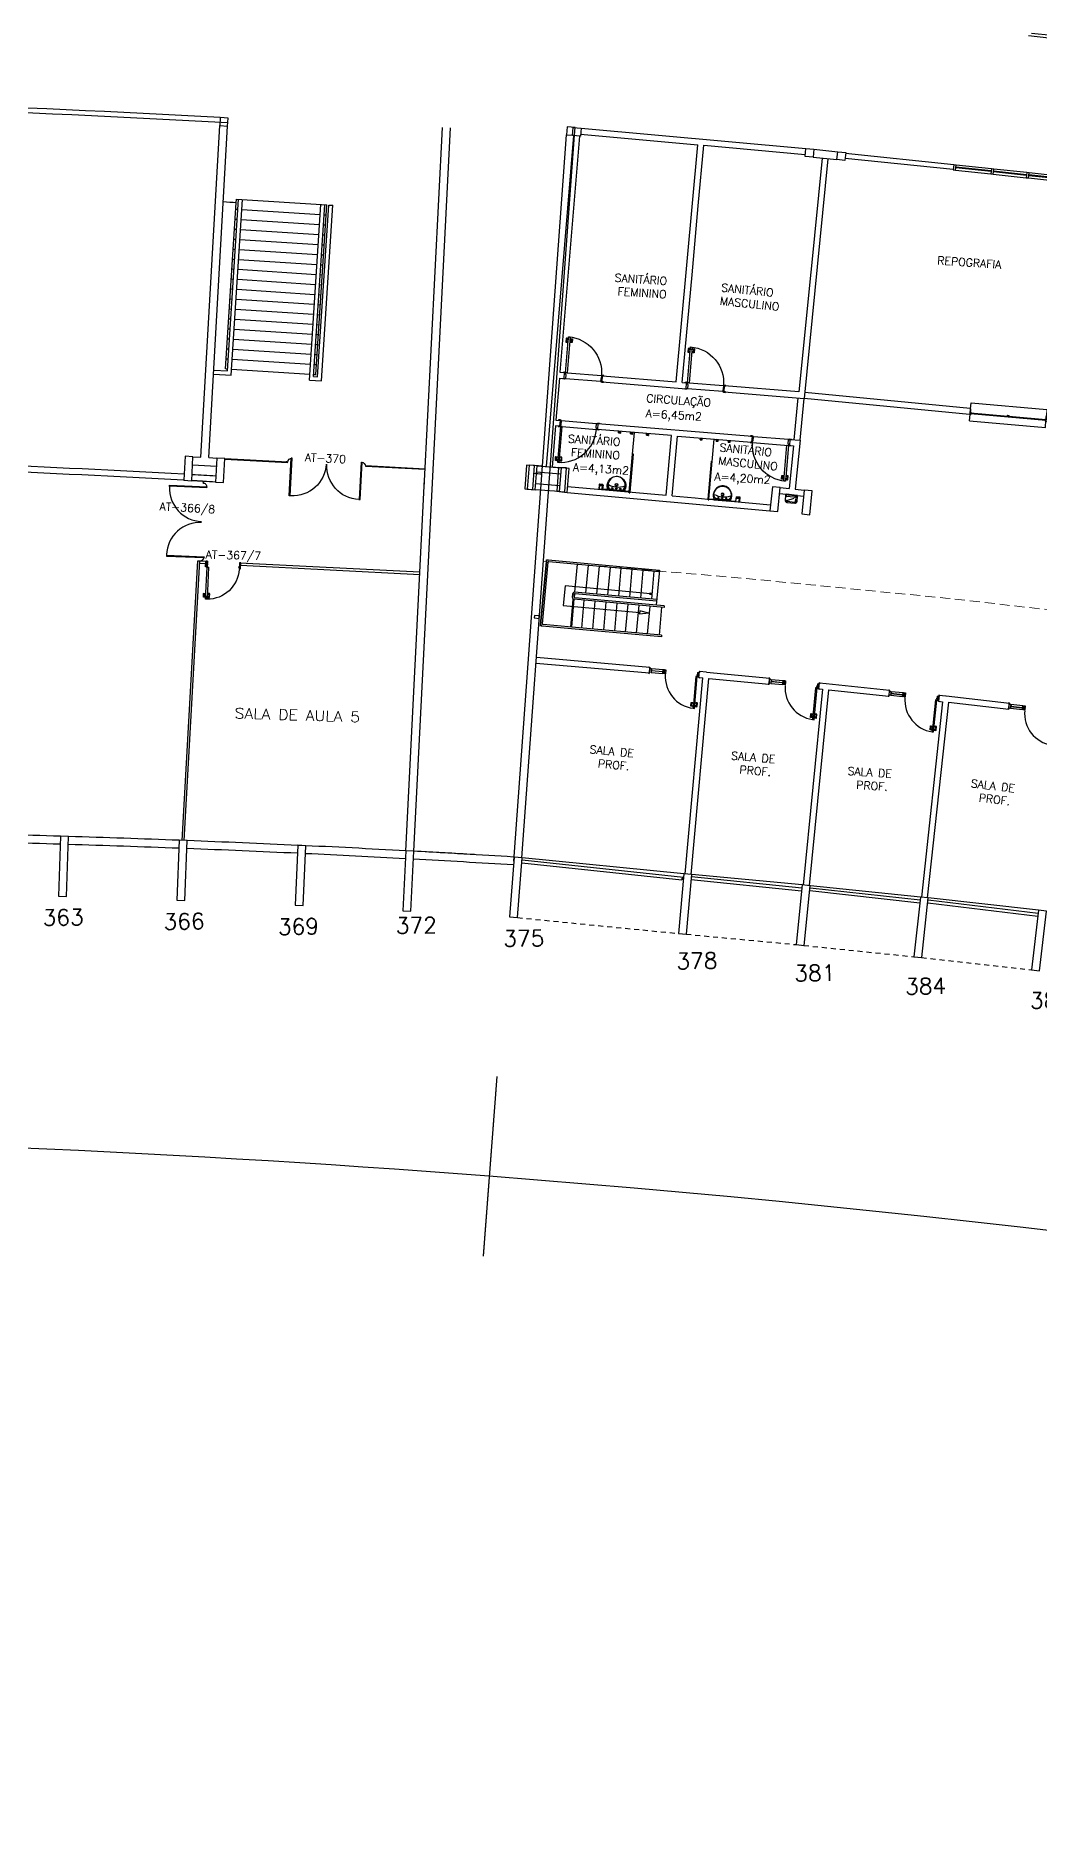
# Model space of a CAD drawing. Header units: millimetres. Extents: x 3089 to 3391, y 1087 to 1201.
# Drawn here: x 3255.89 to 3280.97, y 1094.49 to 1139.35 of the extents above; entities that cross this region are included whole.
import ezdxf

# ---------------------------------------------------------------- set-up
doc = ezdxf.new("R2010")
doc.units = ezdxf.units.MM
doc.linetypes.add('HIDDEN', pattern=[0.375, 0.25, -0.125])
doc.linetypes.add('HIDDEN2', pattern=[0.1875, 0.125, -0.0625])
doc.layers.add('2H', color=1, linetype='HIDDEN', lineweight=15)
for name, color, linetype in [('ALV', 2, 'Continuous'), ('AR-ALV-C', 2, 'Continuous'), ('AR-BNC', 1, 'Continuous'), ('AR-COR-VT2', 162, 'Continuous'), ('AR-DIV-SAN', 122, 'Continuous'), ('AR-ESCADA-V', 1, 'Continuous'), ('AR-ESQ', 1, 'Continuous'), ('AR-EST-CONC-PILAR', 3, 'Continuous'), ('AR-EST-PIL', 114, 'Continuous'), ('AR-PIS', 1, 'Continuous'), ('AR-PIS-DSN', 1, 'Continuous'), ('AR-PISO', 1, 'Continuous'), ('AR-PORTAS', 1, 'Continuous'), ('AR-REV', 2, 'Continuous'), ('AR-SAN', 7, 'Continuous'), ('AR-TXT-CONG', 2, 'Continuous'), ('BL-COZ-02', 1, 'Continuous'), ('BL-DIV-PRJ', 1, 'HIDDEN'), ('BL-DIV-VT2', 2, 'Continuous'), ('BL-ESQ-02', 2, 'Continuous'), ('BL-HTC', 1, 'Continuous'), ('BL-POR-01', 2, 'Continuous'), ('BL-SAN-01', 1, 'Continuous'), ('BL-SAN-02', 1, 'Continuous'), ('DIV', 2, 'Continuous'), ('DT-CXO-CRT', 134, 'Continuous'), ('DT-ESQ-CRT', 43, 'Continuous'), ('DT-ESQ-VT2', 2, 'Continuous'), ('ESC', 1, 'Continuous'), ('ESQ', 1, 'Continuous'), ('ESTR', 3, 'Continuous'), ('PISO', 1, 'Continuous'), ('PORTA', 2, 'Continuous'), ('PROJ', 1, 'HIDDEN2'), ('TEXTO', 2, 'Continuous'), ('TEXTO-ENDEREÇO', 2, 'Continuous'), ('USO1', 2, 'Continuous'), ('ÁREA', 2, 'Continuous')]:
    doc.layers.add(name, color=color, linetype=linetype)
doc.styles.add('1', font='romans.shx', dxfattribs={"height": 1.1})
doc.styles.add('ROMANS', font='romans', dxfattribs={"height": 0.002})
doc.styles.add('S26', font='SIMPLEX.shx', dxfattribs={"width": 1.1, "height": 0.26})
doc.styles.add('UNB-100', font='simplex.shx', dxfattribs={"height": 0.2})
doc.styles.add('UNB-100-1', font='simplex.shx', dxfattribs={"height": 0.2})
doc.dimstyles.new('1-600', dxfattribs={"dimtxt": 1.1, "dimasz": 2.5, "dimexe": 2, "dimexo": 4, "dimgap": 0.2, "dimtad": 1, "dimdec": 0, "dimzin": 4, "dimdsep": 46, "dimlunit": 6, "dimtxsty": '1', "dimblk1": 'NONE', "dimblk2": 'NONE', "dimsah": 1, "dimcen": 0, "dimclrd": 2, "dimclre": 2, "dimclrt": 2, "dimadec": 0, "dimazin": 0, "dimtfac": 1, "dimtdec": 0, "dimtmove": 2, "dimatfit": 3, "dimldrblk": 'NONE', "dimfxl": 1, "dimtolj": 1, "dimtzin": 0, "dimarcsym": 0})

# ---------------------------------------------------------------- blocks, each defined once
blk = doc.blocks.new('*D157')
at = {"layer": 'DEFPOINTS', "color": 0, "transparency": 16777216}
for p in [(3267.834, 1118.817), (3267.719, 1117.322), (3164.94, 1111.794), (3233.519, 1111.805), (3165.256, 1110.327)]:
    blk.add_point(p, dxfattribs=at)
at = {"layer": 'USO1', "color": 2, "lineweight": -2, "transparency": 16777216}
for p, q in [((3267.412, 1113.334), (3267.066, 1108.846)), ((3166.1, 1106.417), (3167.044, 1102.047))]:
    blk.add_line(p, q, dxfattribs=at)
blk.add_arc((3240.378, 762.325), 349.548, 85.59592, 102.18129, dxfattribs=at)
at = {"layer": 'USO1', "color": 2, "transparency": 16777216, "insert": (3216.622, 1111.816), "char_height": 1.1, "attachment_point": 5, "rotation": 3.8886, "style": '1'}
blk.add_mtext('\\A1;Geociências', dxfattribs=at)
blk = doc.blocks.new('_NONE')
at = {"color": 0, "linetype": 'ByBlock'}
blk.add_circle((0, 0), 0.25, dxfattribs=at)
blk = doc.blocks.new('*D159')
at = {"layer": 'DEFPOINTS', "color": 0, "transparency": 16777216}
for p in [(3267.834, 1118.817), (3267.719, 1117.322), (3345.632, 1104.053), (3318.306, 1103.086), (3345.191, 1102.62)]:
    blk.add_point(p, dxfattribs=at)
at = {"layer": 'USO1', "color": 2, "lineweight": -2, "transparency": 16777216}
for p, q in [((3267.412, 1113.334), (3267.066, 1108.847)), ((3344.016, 1098.796), (3342.693, 1094.495))]:
    blk.add_line(p, q, dxfattribs=at)
blk.add_arc((3240.308, 761.418), 350.458, 72.913, 85.59592, dxfattribs=at)
at = {"layer": 'USO1', "color": 2, "transparency": 16777216, "insert": (3305.79, 1106.467), "char_height": 1.1, "attachment_point": 5, "rotation": 349.2545, "style": '1'}
blk.add_mtext('\\A1;Matemática', dxfattribs=at)
blk = doc.blocks.new('ef01-p')
at = {"layer": 'BL-HTC'}
for points in [[(-0.964, -0.039), (-1.9, -0.039), (-1.9, -0.029), (-0.964, -0.029)], [(-0.005, -0.045), (-1.897, -0.044), (-1.897, -0.056), (-0.005, -0.057)], [(-0.933, -0.039), (-0.933, -0.029), (-0.004, -0.029), (-0.004, -0.039)]]:
    blk.add_hatch(color=256, dxfattribs=at).paths.add_polyline_path(points)
at = {"layer": 'AR-BNC'}
for p, q in [((-1.903, 0.221), (-0.002, 0.221)), ((-1.903, 0.073), (-1.903, 0.221)), ((-0.002, 0.221), (-0.002, 0.073)), ((-1.903, -0.042), (-1.903, -0.041)), ((-1.903, -0.229), (-1.903, -0.073)), ((-1.903, -0.229), (-0.002, -0.229)), ((-0.002, -0.042), (-0.002, -0.041)), ((-0.002, -0.229), (-0.002, -0.044))]:
    blk.add_line(p, q, dxfattribs=at)
at = {"layer": 'DT-ESQ-CRT', "ltscale": 0.1}
for p, q in [((-1.903, -0.042), (-1.888, -0.042)), ((-0.975, -0.04), (-0.963, -0.04)), ((-0.975, -0.041), (-0.923, -0.041)), ((-0.975, -0.043), (-0.923, -0.043)), ((-0.961, -0.015), (-0.961, -0.038)), ((-0.96, -0.013), (-0.938, -0.013)), ((-0.96, -0.016), (-0.96, -0.04)), ((-0.958, -0.015), (-0.939, -0.015)), ((-0.938, -0.016), (-0.938, -0.041)), ((-0.936, -0.015), (-0.936, -0.041)), ((-0.935, -0.04), (-0.923, -0.04))]:
    blk.add_line(p, q, dxfattribs=at)
for points in [[(-1.902, -0.043), (-1.89, -0.043, 1), (-1.89, -0.04), (-1.902, -0.04, -0.414214), (-1.903, -0.039), (-1.903, 0.056), (-1.903, 0.056), (-1.903, 0.073, 0.414214), (-1.905, 0.075), (-1.918, 0.075, 1), (-1.918, 0.073), (-1.906, 0.073, -0.414214), (-1.905, 0.072), (-1.905, 0.031), (-1.905, -0.04, 0.414214), (-1.903, -0.042, 0.414214), (-1.905, -0.044), (-1.905, -0.068), (-1.905, -0.073, -0.414214), (-1.906, -0.074), (-1.918, -0.074, 1), (-1.918, -0.075), (-1.905, -0.075, 0.414214), (-1.903, -0.073), (-1.903, -0.068), (-1.903, -0.044)], [(-0.002, 0.057), (-0.002, -0.039, -0.414214), (-0.003, -0.04), (-0.015, -0.04, 1), (-0.015, -0.043), (-0.003, -0.043, -0.414214), (-0.002, -0.044), (-0.002, -0.068)], [(-0.002, -0.042, 0.414214), (0, -0.04), (0, 0.031)], [(0, 0.031), (0, 0.072, -0.414214), (0.001, 0.073), (0.013, 0.073, 1), (0.013, 0.075), (0, 0.075, 0.414214), (-0.002, 0.073), (-0.002, 0.056)], [(0, -0.068), (0, -0.044, 0.414214), (-0.002, -0.042), (-0.015, -0.042)], [(-0.002, -0.068), (-0.002, -0.073, 0.414214), (0, -0.075), (0.013, -0.075, 1), (0.013, -0.074), (0.001, -0.074, -0.414214), (0, -0.073), (0, -0.068)]]:
    blk.add_lwpolyline(points, format="xyb", dxfattribs=at)
for points in [[(-1.893, -0.016), (-1.903, -0.016), (-1.903, -0.015), (-1.893, -0.015, -0.414214), (-1.891, -0.017), (-1.891, -0.025, -0.414214), (-1.893, -0.027), (-1.903, -0.027), (-1.903, -0.026), (-1.893, -0.026, 0.414214), (-1.892, -0.025), (-1.892, -0.017, 0.414214)], [(-1.875, -0.043), (-1.902, -0.043, 0.414214), (-1.903, -0.044), (-1.903, -0.057, 0.414214), (-1.902, -0.058), (-1.875, -0.058, 1), (-1.875, -0.057), (-1.901, -0.057, -0.414214), (-1.902, -0.056), (-1.902, -0.045, -0.414214), (-1.901, -0.044), (-1.875, -0.044, 1)], [(-0.971, -0.016), (-0.961, -0.016), (-0.961, -0.015), (-0.972, -0.015, 0.414214), (-0.974, -0.017), (-0.974, -0.025, 0.414214), (-0.972, -0.027), (-0.961, -0.027), (-0.961, -0.026), (-0.971, -0.026, -0.414214), (-0.972, -0.025), (-0.972, -0.017, -0.414214)], [(-0.926, -0.016), (-0.936, -0.016), (-0.936, -0.015), (-0.926, -0.015, -0.414214), (-0.924, -0.017), (-0.924, -0.025, -0.414214), (-0.926, -0.027), (-0.936, -0.027), (-0.936, -0.026), (-0.926, -0.026, 0.414214), (-0.925, -0.025), (-0.925, -0.017, 0.414214)], [(-0.03, -0.043), (-0.003, -0.043, -0.414214), (-0.002, -0.044), (-0.002, -0.057, -0.414214), (-0.003, -0.058), (-0.03, -0.058, -1), (-0.03, -0.057), (-0.004, -0.057, 0.414214), (-0.003, -0.056), (-0.003, -0.045, 0.414214), (-0.004, -0.044), (-0.03, -0.044, -1)], [(-0.012, -0.016), (-0.002, -0.016), (-0.002, -0.015), (-0.012, -0.015, 0.414214), (-0.014, -0.017), (-0.014, -0.025, 0.414214), (-0.012, -0.027), (-0.002, -0.027), (-0.002, -0.026), (-0.012, -0.026, -0.414214), (-0.013, -0.025), (-0.013, -0.017, -0.414214)]]:
    blk.add_lwpolyline(points, format="xyb", close=True, dxfattribs=at)
for centre, radius, start, end in [((-0.975, -0.041), 0.00152, 90, 270), ((-0.963, -0.038), 0.00152, 270, 360), ((-0.96, -0.015), 0.00152, 90, 180), ((-0.961, -0.04), 0.00152, 270, 0), ((-0.958, -0.016), 0.00152, 90, 180), ((-0.939, -0.016), 0.00152, 0, 90), ((-0.938, -0.015), 0.00152, 0, 90), ((-0.937, -0.041), 0.00076, 180, 0), ((-0.935, -0.041), 0.00076, 90, 270), ((-0.923, -0.041), 0.00152, 270, 90)]:
    blk.add_arc(centre, radius, start, end, dxfattribs=at)
at = {"layer": 'DT-ESQ-VT2'}
for points in [[(-0.964, -0.039), (-1.9, -0.039), (-1.9, -0.029), (-0.964, -0.029), (-0.964, -0.039)], [(-1.897, -0.044), (-0.005, -0.045), (-0.005, -0.057), (-1.897, -0.056)], [(-0.933, -0.039), (-0.933, -0.029), (-0.004, -0.029), (-0.004, -0.039), (-0.933, -0.039)]]:
    blk.add_lwpolyline(points, close=True, dxfattribs=at)
blk = doc.blocks.new('conj pm01-p')
at = {"layer": 'BL-ESQ-02', "color": 1}
for p, q in [((-1.202, 0.05), (-0.902, 0.05)), ((-1.202, 0.003), (-0.902, 0.003)), ((-1.202, -0.003), (-0.902, -0.003)), ((-1.202, -0.05), (-0.902, -0.05))]:
    blk.add_line(p, q, dxfattribs=at)
at = {"layer": 'BL-ESQ-02'}
for p, q in [((-0.04, 0.05), (-0.01, 0.05)), ((-0.04, 0.05), (-0.04, -0.05)), ((-0.01, 0.05), (-0.01, -0.05)), ((-0.04, -0.05), (-0.01, -0.05))]:
    blk.add_line(p, q, dxfattribs=at)
for points in [[(-1.242, 0.053), (-1.242, 0.075), (-1.265, 0.075), (-1.265, 0.076), (-1.242, 0.076), (-1.242, 0.053)], [(-0.872, 0.05), (-0.842, 0.05), (-0.842, -0.05), (-0.872, -0.05)], [(-0.842, 0), (-0.842, -0.015), (-0.832, -0.015), (-0.832, 0)], [(-0.04, 0), (-0.04, -0.015), (-0.05, -0.015), (-0.05, 0)], [(0, 0.053), (0, 0.075), (0.022, 0.075), (0.022, 0.076), (-0.001, 0.076), (-0.001, 0.053)], [(-1.242, -0.053), (-1.242, -0.075), (-1.265, -0.075), (-1.265, -0.076), (-1.242, -0.076), (-1.242, -0.053)], [(-0.041, -0.851), (-0.041, -0.051), (-0.076, -0.051), (-0.076, -0.851)], [(-0.041, -0.051), (-0.066, -0.051), (-0.066, -0.05), (-0.041, -0.05)], [(-0.04, -0.05), (-0.04, -0.025), (-0.041, -0.025), (-0.041, -0.05)], [(0, -0.053), (0, -0.075), (0.022, -0.075), (0.022, -0.076), (-0.001, -0.076), (-0.001, -0.053)]]:
    blk.add_lwpolyline(points, close=True, dxfattribs=at)
at = {"layer": 'BL-ESQ-02', "color": 1}
for points in [[(-1.202, -0.05), (-1.242, -0.05), (-1.242, 0.05), (-1.202, 0.05)], [(-1.202, 0.003), (-1.202, 0.018), (-1.192, 0.018), (-1.192, 0.003)], [(-0.902, 0.003), (-0.902, 0.018), (-0.912, 0.018), (-0.912, 0.003)], [(-0.902, 0.05), (-0.872, 0.05), (-0.872, -0.05), (-0.902, -0.05)], [(-1.202, -0.003), (-1.202, -0.018), (-1.192, -0.018), (-1.192, -0.003)], [(-0.902, -0.003), (-0.902, -0.018), (-0.912, -0.018), (-0.912, -0.003)], [(-0.076, -0.822), (-0.076, -0.77), (-0.083, -0.77), (-0.083, -0.822)], [(-0.041, -0.822), (-0.041, -0.77), (-0.034, -0.77), (-0.034, -0.822)]]:
    blk.add_lwpolyline(points, close=True, dxfattribs=at)
at = {"layer": 'BL-ESQ-02'}
blk.add_lwpolyline([(-0.01, -0.04), (0, -0.04), (0, 0.04), (-0.01, 0.04)], dxfattribs=at)
at = {"layer": 'BL-ESQ-02', "color": 1}
for points in [[(-0.083, -0.805), (-0.127, -0.805, -0.414214), (-0.136, -0.796), (-0.136, -0.716, -0.414214), (-0.127, -0.707), (-0.098, -0.707), (-0.098, -0.725), (-0.118, -0.725), (-0.118, -0.787), (-0.083, -0.787)], [(-0.034, -0.805), (0.01, -0.805, 0.414214), (0.019, -0.796), (0.019, -0.716, 0.414214), (0.01, -0.707), (-0.019, -0.707), (-0.019, -0.725), (0.001, -0.725), (0.001, -0.787), (-0.034, -0.787)]]:
    blk.add_lwpolyline(points, format="xyb", dxfattribs=at)
blk.add_arc((-0.041, -0.051), 0.801, 181.0013, 267.4949, dxfattribs=at)
blk = doc.blocks.new('cabd-01-p')
at = {"layer": 'BL-SAN-01', "linetype": 'Continuous'}
for p, q in [((0.024, 0.022), (-0.024, 0.022)), ((0.022, -0.022), (-0.022, -0.022)), ((-0.011, -0.014), (-0.011, -0.015)), ((0, -0.01), (-0.008, -0.01)), ((0, -0.018), (-0.008, -0.018)), ((0, -0.01), (0.008, -0.01)), ((0, -0.018), (0.008, -0.018)), ((0.011, -0.014), (0.011, -0.015))]:
    blk.add_line(p, q, dxfattribs=at)
for centre, radius, start, end in [((-0.024, 0.019), 0.00273, 90, 189.936), ((-0.199, -0.01), 0.175, 357.0074, 9.4188), ((-0.051, -0.012), 0.0411, 0.4162, 52.9587), ((0.051, -0.012), 0.0411, 127.2842, 179.6069), ((0.024, 0.019), 0.00325, 360, 80.064), ((0.199, -0.01), 0.175, 170.5977, 182.9925), ((-0.022, -0.019), 0.00306, 177.5334, 270), ((-0.037, 0.071), 0.0938, 278.6438, 288.2246), ((-0.008, -0.014), 0.0035, 89.5021, 180.05), ((-0.008, -0.015), 0.00316, 186.405, 273.1317), ((0.008, -0.014), 0.0035, 359.95, 90.4979), ((0.008, -0.015), 0.00316, 266.8683, 353.595), ((0.037, 0.071), 0.0938, 251.7754, 261.3431), ((0.022, -0.019), 0.00328, 273.9857, 359.4889)]:
    blk.add_arc(centre, radius, start, end, dxfattribs=at)
blk = doc.blocks.new('espe 65x80-p')
at = {"layer": 'BL-SAN-02'}
blk.add_lwpolyline([(-0.325, 0), (0.325, 0), (0.325, -0.013), (-0.325, -0.013)], close=True, dxfattribs=at)
blk = doc.blocks.new('lvtr-rv02-p')
at = {"layer": 'BL-SAN-01'}
for points in [[(0, -0.364, -0.144168), (-0.129, -0.324, -0.185604), (-0.226, -0.175, -0.232284), (-0.194, 0), (0, 0), (0.194, 0, -0.232284), (0.226, -0.175, -0.185604), (0.129, -0.324, -0.144168)], [(0, -0.025), (-0.127, -0.025, 0.424817), (-0.205, -0.101), (-0.205, -0.131, -0.098986), (0, -0.088, -0.098986), (0.205, -0.131), (0.205, -0.101, 0.424817), (0.127, -0.025)]]:
    blk.add_lwpolyline(points, format="xyb", close=True, dxfattribs=at)
blk.add_lwpolyline([(0, -0.02), (-0.133, -0.02, 0.414534), (-0.216, -0.114), (-0.216, -0.147, 0.196692), (-0.126, -0.319, 0.143936), (0, -0.357, 0.143936), (0.126, -0.319, 0.196692), (0.216, -0.147), (0.216, -0.114, 0.414534), (0.133, -0.02), (0, -0.02)], format="xyb", dxfattribs=at)
blk.add_circle((0.001, -0.146), 0.0246, dxfattribs=at)
at = {"layer": 'BL-SAN-02'}
for centre, radius in [((-0.1, -0.055), 0.0181), ((0.001, -0.146), 0.0355), ((0, -0.055), 0.0181), ((0.1, -0.055), 0.0181)]:
    blk.add_circle(centre, radius, dxfattribs=at)
blk = doc.blocks.new('sbsp01-p')
at = {"layer": 'BL-SAN-01'}
for p, q in [((-0.044, 0), (0.044, 0)), ((-0.047, -0.122), (-0.047, -0.003)), ((-0.044, -0.124), (0.044, -0.124)), ((-0.038, -0.003), (-0.038, -0.122)), ((-0.038, -0.086), (0.038, -0.086)), ((0.038, -0.003), (0.038, -0.122)), ((0.038, -0.122), (0.038, -0.003)), ((0.047, -0.122), (0.047, -0.003))]:
    blk.add_line(p, q, dxfattribs=at)
for centre, start, end in [((-0.044, -0.003), 90, 180), ((0.044, -0.003), 360, 90), ((-0.044, -0.122), 180, 270), ((-0.035, -0.003), 90, 180), ((-0.035, -0.122), 180, 270), ((0.035, -0.003), 360, 90), ((0.035, -0.122), 270, 360), ((0.044, -0.122), 270, 360)]:
    blk.add_arc(centre, 0.0025, start, end, dxfattribs=at)
at = {"layer": 'BL-SAN-02'}
for p, q in [((-0.025, -0.124), (-0.025, -0.086)), ((-0.01, -0.116), (-0.01, -0.086)), ((-0.01, -0.116), (0.01, -0.116)), ((0.01, -0.116), (0.01, -0.086)), ((0.025, -0.124), (0.025, -0.086))]:
    blk.add_line(p, q, dxfattribs=at)
blk = doc.blocks.new('pm03-p')
at = {"layer": 'PORTA', "color": 1}
for points in [[(-0.074, 1.009), (-0.118, 1.009, 0.414214), (-0.127, 1), (-0.127, 0.92, 0.414214), (-0.118, 0.911), (-0.089, 0.911), (-0.089, 0.929), (-0.109, 0.929), (-0.109, 0.991), (-0.074, 0.991)], [(-0.02, 1.009), (0.024, 1.009, -0.414214), (0.033, 1), (0.033, 0.92, -0.414214), (0.024, 0.911), (-0.005, 0.911), (-0.005, 0.929), (0.015, 0.929), (0.015, 0.991), (-0.02, 0.991)]]:
    blk.add_lwpolyline(points, format="xyb", dxfattribs=at)
for points in [[(-0.067, 1.026), (-0.067, 0.974), (-0.074, 0.974), (-0.074, 1.026)], [(-0.027, 1.026), (-0.027, 0.974), (-0.02, 0.974), (-0.02, 1.026)]]:
    blk.add_lwpolyline(points, close=True, dxfattribs=at)
at = {"layer": 'PORTA'}
for points in [[(-0.067, 1.05), (-0.067, 0.15), (-0.027, 0.15), (-0.027, 1.05)], [(-0.988, 0.161), (-0.938, 0.161), (-0.938, 0.151), (-0.988, 0.151)], [(-0.928, 0.15), (-0.928, 0.109), (-0.918, 0.109), (-0.918, 0), (-0.953, 0), (-0.953, 0.15)], [(-0.026, 0.15), (-0.026, 0.109), (-0.036, 0.109), (-0.036, 0), (-0.001, 0), (-0.001, 0.15)], [(0.034, 0.161), (-0.016, 0.161), (-0.016, 0.151), (0.034, 0.151)], [(-0.988, -0.001), (-0.938, -0.001), (-0.938, -0.011), (-0.988, -0.011)], [(0.034, -0.001), (-0.016, -0.001), (-0.016, -0.011), (0.034, -0.011)]]:
    blk.add_lwpolyline(points, close=True, dxfattribs=at)
at = {"layer": 'PORTA', "color": 1}
blk.add_arc((-0.027, 0.15), 0.9, 90, 180, dxfattribs=at)
blk = doc.blocks.new('dg 10-p')
at = {"layer": 'BL-DIV-PRJ'}
for p, q in [((0, 0.01), (0.02, 0.01)), ((0.02, -0.01), (0.02, 0.01)), ((0.02, -0.01), (0, -0.01))]:
    blk.add_line(p, q, dxfattribs=at)
at = {"layer": 'BL-DIV-VT2'}
for p, q in [((0, 0.01), (-0.95, 0.01)), ((-0.95, 0.01), (-0.95, -0.01)), ((0, -0.01), (0, 0.01)), ((0, -0.01), (-0.95, -0.01))]:
    blk.add_line(p, q, dxfattribs=at)
blk = doc.blocks.new('bl-escada 02-p')
at = {"layer": 'ESC'}
for p, q in [((355.605, 100.576), (355.735, 102.151)), ((355.735, 102.151), (355.605, 100.576)), ((355.773, 102.128), (355.647, 100.593)), ((355.778, 102.187), (358.565, 101.957)), ((355.795, 102.146), (358.562, 101.917)), ((356.208, 101.54), (356.167, 101.052)), ((358.343, 101.363), (356.208, 101.54)), ((358.504, 101.22), (356.445, 101.39)), ((356.167, 101.052), (358.082, 100.893)), ((356.394, 101.254), (356.402, 101.353)), ((356.435, 101.27), (356.44, 101.33)), ((358.501, 101.18), (356.462, 101.348)), ((358.086, 100.937), (358.078, 100.85)), ((358.304, 100.875), (358.086, 100.937)), ((355.606, 100.557), (355.599, 100.557)), ((356.379, 100.472), (355.642, 100.533)), ((356.382, 100.512), (355.665, 100.571)), ((358.304, 100.875), (358.078, 100.85))]:
    blk.add_line(p, q, dxfattribs=at)
at = {"layer": 'ESC', "ltscale": 0.2}
for p, q in [((355.735, 102.151), (355.738, 102.191)), ((355.738, 102.191), (355.778, 102.187)), ((356.455, 101.389), (356.513, 102.087)), ((356.73, 101.366), (356.787, 102.064)), ((357.004, 101.344), (357.062, 102.041)), ((357.279, 101.321), (357.337, 102.018)), ((357.554, 101.298), (357.611, 101.996)), ((357.828, 101.275), (357.886, 101.973)), ((358.103, 101.253), (358.161, 101.95)), ((358.378, 101.23), (358.435, 101.928)), ((358.565, 101.957), (358.492, 101.08)), ((356.358, 100.514), (356.416, 101.212)), ((356.382, 100.512), (356.44, 101.21)), ((358.687, 101.024), (356.43, 101.21)), ((356.444, 101.252), (356.451, 101.346)), ((358.69, 101.064), (356.453, 101.249)), ((356.633, 100.491), (356.69, 101.189)), ((356.694, 101.229), (356.694, 101.229)), ((356.907, 100.469), (356.965, 101.166)), ((356.968, 101.206), (356.968, 101.206)), ((357.182, 100.446), (357.24, 101.143)), ((357.243, 101.183), (357.243, 101.183)), ((357.457, 100.423), (357.514, 101.121)), ((357.518, 101.161), (357.518, 101.161)), ((357.731, 100.4), (357.789, 101.098)), ((357.792, 101.138), (357.792, 101.138)), ((358.006, 100.378), (358.064, 101.075)), ((358.067, 101.115), (358.067, 101.115)), ((358.281, 100.355), (358.338, 101.053)), ((358.342, 101.093), (358.342, 101.093)), ((358.576, 100.331), (358.633, 101.028)), ((358.69, 101.064), (358.687, 101.024)), ((355.602, 100.536), (355.605, 100.576)), ((355.642, 100.533), (355.602, 100.536)), ((358.626, 100.286), (356.379, 100.472)), ((358.63, 100.326), (356.382, 100.512)), ((358.63, 100.326), (358.626, 100.286))]:
    blk.add_line(p, q, dxfattribs=at)
at = {"layer": 'ESC'}
blk.add_circle((358.343, 101.363), 0.0228, dxfattribs=at)
for centre, radius, start, end in [((355.775, 102.148), 0.04, 85.2746, 175.2746), ((355.793, 102.126), 0.02, 85.2746, 175.2746), ((356.442, 101.35), 0.04, 85.2746, 175.2746), ((356.433, 101.25), 0.04, 175.2746, 265.2746), ((356.455, 101.269), 0.02, 175.2746, 265.2746), ((356.46, 101.328), 0.02, 85.2746, 175.2746), ((355.645, 100.573), 0.04, 175.2746, 265.2745), ((355.666, 100.591), 0.02, 175.2746, 265.2745)]:
    blk.add_arc(centre, radius, start, end, dxfattribs=at)
blk = doc.blocks.new('bebedouro-p')
at = {"layer": 'BL-COZ-02'}
for p, q in [((0.13, 0), (-0.13, 0)), ((-0.15, -0.02), (-0.15, -0.15)), ((-0.14, -0.13), (-0.14, -0.06)), ((-0.122, -0.048), (0.062, -0.048)), ((-0.107, -0.154), (0.071, -0.073)), ((-0.1, -0.2), (0.1, -0.2)), ((-0.09, -0.01), (0.09, -0.01)), ((0.09, -0.18), (-0.09, -0.18)), ((0.102, -0.088), (0.102, -0.162)), ((0.103, -0.163), (0.113, -0.153)), ((0.103, -0.164), (0.115, -0.17)), ((0.12, -0.165), (0.114, -0.153)), ((0.14, -0.06), (0.14, -0.13)), ((0.15, -0.15), (0.15, -0.02))]:
    blk.add_line(p, q, dxfattribs=at)
for centre, radius in [((0.102, -0.048), 0.0179), ((0.125, -0.175), 0.0113), ((0.125, -0.175), 0.00477)]:
    blk.add_circle(centre, radius, dxfattribs=at)
for centre, radius, start, end in [((-0.13, -0.02), 0.02, 90, 180), ((0.13, -0.02), 0.02, 0, 90), ((-0.1, -0.15), 0.05, 180, 270), ((-0.09, -0.06), 0.05, 90, 180), ((-0.09, -0.13), 0.05, 180, 270), ((0.09, -0.06), 0.05, 0, 90), ((0.09, -0.13), 0.05, 270, 298.3107), ((0.1, -0.15), 0.05, 270, 0), ((0.104, -0.163), 0.0008, 135, 243.4349), ((0.113, -0.154), 0.0008, 26.5651, 135), ((0.09, -0.13), 0.05, 317.4393, 0)]:
    blk.add_arc(centre, radius, start, end, dxfattribs=at)
blk = doc.blocks.new('coluna')
at = {"layer": 'AR-EST-CONC-PILAR'}
blk.add_lwpolyline([(8.79, 334.183), (8.72, 332.684), (8.92, 332.675), (8.99, 334.173), (8.79, 334.183)], dxfattribs=at)
blk = doc.blocks.new('PDVDP-TTC')
at = {"color": 1}
for p, q in [((0.112, 0.84), (0.112, -0.1)), ((0.147, 0.84), (0.112, 0.84)), ((0.132, 0.84), (0.132, -0.1)), ((1.853, 0.84), (1.888, 0.84)), ((1.868, 0.84), (1.868, -0.1)), ((1.888, 0.84), (1.888, -0.1)), ((0.009, 0), (-0.009, 0)), ((0, -0.012), (0, 0.01)), ((0.132, -0.1), (0.112, -0.1)), ((1.868, -0.1), (1.888, -0.1))]:
    blk.add_line(p, q, dxfattribs=at)
for centre, radius, start, end in [((0.148, -0.002), 0.843, 0, 90), ((1.853, -0.002), 0.843, 90, 180), ((0.131, 0), 0.101, 180, 270), ((1.87, 0), 0.101, 270, 0)]:
    blk.add_arc(centre, radius, start, end, dxfattribs=at)
blk = doc.blocks.new('pm02-p')
at = {"layer": 'BL-ESQ-02'}
for p, q in [((0.01, 0), (0.01, 0.15)), ((0.04, 0.15), (0.01, 0.15)), ((0.04, 0), (0.04, 0.125)), ((0.04, 0), (0.01, 0))]:
    blk.add_line(p, q, dxfattribs=at)
at = {"layer": 'BL-ESQ-02', "color": 1}
for points in [[(0.034, 0.905), (-0.01, 0.905, 0.414214), (-0.019, 0.896), (-0.019, 0.816, 0.414214), (-0.01, 0.807), (0.019, 0.807), (0.019, 0.825), (-0.001, 0.825), (-0.001, 0.887), (0.034, 0.887)], [(0.083, 0.905), (0.127, 0.905, -0.414214), (0.136, 0.896), (0.136, 0.816, -0.414214), (0.127, 0.807), (0.098, 0.807), (0.098, 0.825), (0.118, 0.825), (0.118, 0.887), (0.083, 0.887)]]:
    blk.add_lwpolyline(points, format="xyb", dxfattribs=at)
for points in [[(0.041, 0.922), (0.041, 0.87), (0.034, 0.87), (0.034, 0.922)], [(0.076, 0.922), (0.076, 0.87), (0.083, 0.87), (0.083, 0.922)]]:
    blk.add_lwpolyline(points, close=True, dxfattribs=at)
at = {"layer": 'BL-ESQ-02'}
for points in [[(0.041, 0.951), (0.041, 0.151), (0.076, 0.151), (0.076, 0.951)], [(0.04, 0.15), (0.04, 0.125), (0.041, 0.125), (0.041, 0.15)], [(0.04, 0.075), (0.04, 0.09), (0.05, 0.09), (0.05, 0.075)], [(0.041, 0.151), (0.066, 0.151), (0.066, 0.15), (0.041, 0.15)], [(0.842, 0.1), (0.842, 0.115), (0.832, 0.115), (0.832, 0.1)], [(0.872, 0), (0.842, 0), (0.842, 0.15), (0.872, 0.15)]]:
    blk.add_lwpolyline(points, close=True, dxfattribs=at)
blk.add_lwpolyline([(0.01, 0.14), (0, 0.14), (0, 0.01), (0.01, 0.01)], dxfattribs=at)
at = {"layer": 'BL-ESQ-02', "color": 1}
blk.add_arc((0.041, 0.151), 0.801, 1.0013, 87.4949, dxfattribs=at)

msp = doc.modelspace()

# ---------------------------------------------------------------- linework, layer by layer
at = {"color": 2}
for p, q in [((3259.224, 1128.082), (3259.226, 1128.117)), ((3259.225, 1128.097), (3260.164, 1128.058)), ((3259.226, 1128.117), (3260.165, 1128.078)), ((3260.164, 1128.058), (3260.165, 1128.078)), ((3259.153, 1126.378), (3259.152, 1126.343)), ((3259.152, 1126.363), (3260.092, 1126.324)), ((3259.152, 1126.343), (3260.091, 1126.304)), ((3260.092, 1126.324), (3260.091, 1126.304))]:
    msp.add_line(p, q, dxfattribs=at)
at = {"color": 1}
for p, q in [((3260.082, 1128.194), (3260.059, 1128.195)), ((3260.069, 1128.186), (3260.07, 1128.204))]:
    msp.add_line(p, q, dxfattribs=at)
for points in [[(3272.086, 1118.403), (3268.045, 1118.802)], [(3275.044, 1118.123), (3272.285, 1118.385)], [(3277.999, 1117.819), (3275.249, 1118.103)], [(3280.952, 1117.49), (3278.198, 1117.797)]]:
    msp.add_lwpolyline(points, dxfattribs=at)
for centre, radius, start, end in [((3260.066, 1128.047), 0.843, 177.6081, 267.6081), ((3260.064, 1128.064), 0.101, 357.6081, 87.6081), ((3259.995, 1126.344), 0.843, 87.6081, 177.6081), ((3259.992, 1126.326), 0.101, 267.6081, 357.6081)]:
    msp.add_arc(centre, radius, start, end, dxfattribs=at)
at = {"layer": '2H'}
msp.add_arc((3240.156, 760.561), 366.755, 72.94715, 85.55544, dxfattribs=at)
at = {"layer": 'ALV'}
msp.add_line((3268.399, 1128.603), (3268.997, 1128.557), dxfattribs=at)
at = {"layer": 'AR-ALV-C'}
for p, q in [((3260.014, 1128.816), (3260.481, 1137.104)), ((3260.214, 1128.805), (3260.68, 1137.093)), ((3265.332, 1118.967), (3266.25, 1137.051)), ((3265.594, 1128.061), (3266.05, 1137.061)), ((3267.832, 1118.717), (3269.156, 1136.876)), ((3268.039, 1118.802), (3269.355, 1136.862)), ((3260.675, 1130.973), (3260.952, 1135.264)), ((3260.768, 1130.867), (3261.052, 1135.258)), ((3260.628, 1131.026), (3260.896, 1135.177)), ((3262.724, 1130.741), (3263.008, 1135.132)), ((3262.831, 1130.834), (3263.108, 1135.125)), ((3262.93, 1130.828), (3263.207, 1135.119)), ((3263.024, 1130.721), (3263.307, 1135.112)), ((3263.207, 1135.119), (3263.307, 1135.112)), ((3260.331, 1130.895), (3260.768, 1130.867)), ((3260.337, 1130.995), (3260.675, 1130.973)), ((3262.831, 1130.834), (3262.93, 1130.828)), ((3262.724, 1130.741), (3263.024, 1130.721)), ((3259.803, 1128.628), (3260.402, 1128.594)), ((3259.814, 1128.827), (3260.014, 1128.816)), ((3260.214, 1128.805), (3260.414, 1128.794)), ((3265.133, 1118.976), (3265.604, 1128.26)), ((3259.545, 1119.236), (3259.937, 1126.228)), ((3259.595, 1119.233), (3259.987, 1126.226)), ((3259.937, 1126.228), (3259.987, 1126.226))]:
    msp.add_line(p, q, dxfattribs=at)
for centre, radius, start, end in [((3239.381, 760.349), 375.445, 86.71484, 86.7642), ((3239.385, 760.349), 368.595, 86.85771, 87.64997), ((3242.715, 773.553), 355.976, 85.83759, 85.86956), ((3239.055, 753.888), 374.914, 86.86163, 87.64016), ((3239.055, 753.888), 374.914, 86.73937, 86.83107), ((3239.055, 753.888), 374.914, 86.79003, 86.83107), ((3239.385, 760.349), 368.595, 86.73336, 86.82662), ((3242.715, 773.553), 355.776, 85.83759, 85.86958)]:
    msp.add_arc(centre, radius, start, end, dxfattribs=at)
at = {"layer": 'AR-COR-VT2', "color": 6}
msp.add_line((3275.976, 1125.606), (3275.976, 1125.606), dxfattribs=at)
at = {"layer": 'AR-ESCADA-V'}
for p, q in [((3260.896, 1135.177), (3260.902, 1135.268)), ((3260.902, 1135.268), (3263.158, 1135.122)), ((3260.896, 1135.017), (3260.936, 1135.015)), ((3261.036, 1135.008), (3262.992, 1134.882)), ((3262.884, 1130.881), (3263.158, 1135.122)), ((3263.092, 1134.876), (3263.141, 1134.872)), ((3260.864, 1134.519), (3260.904, 1134.516)), ((3260.88, 1134.768), (3260.92, 1134.765)), ((3261.004, 1134.51), (3262.96, 1134.383)), ((3261.02, 1134.759), (3262.976, 1134.633)), ((3263.059, 1134.377), (3263.109, 1134.374)), ((3263.075, 1134.626), (3263.125, 1134.623)), ((3260.832, 1134.02), (3260.872, 1134.017)), ((3260.848, 1134.269), (3260.888, 1134.266)), ((3260.971, 1134.011), (3262.927, 1133.884)), ((3260.988, 1134.26), (3262.943, 1134.134)), ((3263.043, 1134.127), (3263.093, 1134.124)), ((3260.8, 1133.521), (3260.839, 1133.518)), ((3260.816, 1133.77), (3260.856, 1133.768)), ((3260.939, 1133.512), (3262.895, 1133.385)), ((3260.955, 1133.761), (3262.911, 1133.635)), ((3263.011, 1133.628), (3263.061, 1133.625)), ((3263.027, 1133.878), (3263.077, 1133.875)), ((3260.767, 1133.022), (3260.807, 1133.019)), ((3260.783, 1133.271), (3260.823, 1133.269)), ((3260.907, 1133.013), (3262.863, 1132.886)), ((3260.923, 1133.262), (3262.879, 1133.136)), ((3262.979, 1133.129), (3263.029, 1133.126)), ((3262.995, 1133.379), (3263.045, 1133.376)), ((3260.751, 1132.772), (3260.791, 1132.77)), ((3260.891, 1132.763), (3262.847, 1132.637)), ((3262.947, 1132.63), (3262.996, 1132.627)), ((3262.963, 1132.88), (3263.013, 1132.877)), ((3260.719, 1132.273), (3260.759, 1132.271)), ((3260.735, 1132.523), (3260.775, 1132.52)), ((3260.859, 1132.264), (3262.815, 1132.138)), ((3260.875, 1132.514), (3262.831, 1132.387)), ((3262.914, 1132.131), (3262.964, 1132.128)), ((3262.93, 1132.381), (3262.98, 1132.378)), ((3260.687, 1131.774), (3260.727, 1131.772)), ((3260.703, 1132.024), (3260.743, 1132.021)), ((3260.826, 1131.765), (3262.782, 1131.639)), ((3260.843, 1132.015), (3262.798, 1131.888)), ((3262.898, 1131.882), (3262.948, 1131.879)), ((3260.655, 1131.275), (3260.694, 1131.273)), ((3260.671, 1131.525), (3260.71, 1131.522)), ((3260.794, 1131.266), (3262.75, 1131.14)), ((3260.81, 1131.516), (3262.766, 1131.389)), ((3262.866, 1131.383), (3262.916, 1131.38)), ((3262.882, 1131.632), (3262.932, 1131.629)), ((3260.638, 1131.026), (3260.678, 1131.023)), ((3260.778, 1131.017), (3262.734, 1130.89)), ((3262.834, 1130.884), (3262.884, 1130.881)), ((3262.85, 1131.134), (3262.9, 1131.13))]:
    msp.add_line(p, q, dxfattribs=at)
at = {"layer": 'AR-ESQ'}
for p, q in [((3260.612, 1128.767), (3262.186, 1128.687)), ((3260.613, 1128.782), (3262.188, 1128.702)), ((3264.123, 1128.589), (3265.617, 1128.513)), ((3264.124, 1128.597), (3265.617, 1128.521)), ((3264.125, 1128.604), (3265.617, 1128.528)), ((3259.984, 1126.166), (3260.134, 1126.158)), ((3259.987, 1126.226), (3260.177, 1126.216)), ((3260.978, 1126.175), (3265.486, 1125.947)), ((3261.005, 1126.114), (3265.483, 1125.887))]:
    msp.add_line(p, q, dxfattribs=at)
for centre, radius, start, end in [((3245.747, 760.356), 358.945, 88.28412, 88.72618), ((3245.121, 736.185), 383.324, 88.2989, 88.71309), ((3245.747, 760.356), 358.945, 87.81014, 88.2522), ((3246.169, 772.767), 346.726, 87.80157, 88.25948), ((3246.287, 773.099), 346.39, 87.32752, 87.78588), ((3248.586, 818.443), 300.988, 86.84864, 87.35877), ((3245.747, 760.356), 358.945, 87.33616, 87.77822), ((3245.747, 760.356), 358.945, 87.33616, 87.77822), ((3245.747, 760.356), 358.945, 86.90551, 87.30424), ((3245.747, 760.356), 358.945, 86.47357, 86.87359), ((3246.408, 773.408), 346.076, 86.61326, 86.86538), ((3246.408, 773.408), 346.076, 86.45141, 86.86392)]:
    msp.add_arc(centre, radius, start, end, dxfattribs=at)
at = {"layer": 'AR-EST-CONC-PILAR'}
for points in [[(3260.492, 1137.304), (3260.481, 1137.104), (3260.68, 1137.093), (3260.692, 1137.292), (3260.492, 1137.304)], [(3269.17, 1137.076), (3269.156, 1136.876), (3269.355, 1136.862), (3269.37, 1137.061), (3269.17, 1137.076)], [(3256.501, 1119.34), (3256.455, 1117.84), (3256.655, 1117.834), (3256.7, 1119.334), (3256.501, 1119.34)], [(3259.47, 1119.238), (3259.412, 1117.739), (3259.612, 1117.732), (3259.67, 1119.231), (3259.47, 1119.238)]]:
    msp.add_lwpolyline(points, dxfattribs=at)
for points in [[(3259.814, 1128.827), (3259.615, 1128.839), (3259.581, 1128.239), (3259.781, 1128.228)], [(3260.613, 1128.782), (3260.414, 1128.794), (3260.38, 1128.194), (3260.579, 1128.183)], [(3268.353, 1128.605), (3268.154, 1128.62), (3268.11, 1128.021), (3268.309, 1128.007)], [(3269.151, 1128.547), (3268.952, 1128.562), (3268.908, 1127.963), (3269.107, 1127.949)]]:
    msp.add_lwpolyline(points, close=True, dxfattribs=at)
at = {"layer": 'AR-EST-PIL'}
for points in [[(3269.499, 1136.84), (3269.3, 1136.856), (3269.316, 1137.056), (3269.515, 1137.039)], [(3274.498, 1128.054), (3274.299, 1128.074), (3274.239, 1127.476), (3274.438, 1127.457)]]:
    msp.add_lwpolyline(points, close=True, dxfattribs=at)
at = {"layer": 'AR-PIS'}
for p, q in [((3270.005, 1130.706), (3269.126, 1130.778)), ((3269.169, 1130.925), (3270.026, 1130.854)), ((3273.058, 1130.455), (3272.179, 1130.528)), ((3272.222, 1130.675), (3273.08, 1130.604))]:
    msp.add_line(p, q, dxfattribs=at)
at = {"layer": 'AR-PIS', "extrusion": (0, 0, -1)}
for p, q in [((3269.023, 1129.734), (3269.902, 1129.661)), ((3269.042, 1129.582), (3269.899, 1129.511)), ((3273.805, 1129.186), (3274.703, 1129.112)), ((3273.827, 1129.335), (3274.706, 1129.263))]:
    msp.add_line(p, q, dxfattribs=at)
at = {"layer": 'AR-PIS-DSN'}
for p, q in [((3274.843, 1129.253), (3274.947, 1130.3)), ((3274.992, 1129.238), (3275.096, 1130.285)), ((3270.806, 1128.893), (3270.851, 1129.432)), ((3272.798, 1128.712), (3272.844, 1129.266))]:
    msp.add_line(p, q, dxfattribs=at)
at = {"layer": 'AR-PISO'}
for radius, start in [(377.425, 86.76428), (377.545, 86.79463)]:
    msp.add_arc((3239.381, 760.349), radius, start, 89.13418, dxfattribs=at)
at = {"layer": 'AR-REV'}
for p, q in [((3271.898, 1130.699), (3272.434, 1136.625)), ((3272.447, 1135.097), (3272.584, 1136.612)), ((3275.541, 1136.291), (3275.257, 1133.433)), ((3272.291, 1133.374), (3272.447, 1135.097)), ((3275.257, 1133.437), (3274.961, 1130.447)), ((3272.048, 1130.686), (3272.291, 1133.374)), ((3268.975, 1130.791), (3269.091, 1130.781)), ((3268.987, 1130.94), (3269.103, 1130.931)), ((3270.052, 1130.852), (3271.898, 1130.699)), ((3270.04, 1130.703), (3272.142, 1130.528)), ((3272.048, 1130.686), (3272.155, 1130.677)), ((3273.092, 1130.45), (3275.096, 1130.285)), ((3274.961, 1130.447), (3273.104, 1130.599)), ((3279.244, 1130.029), (3275.112, 1130.435)), ((3279.231, 1129.88), (3275.096, 1130.285)), ((3279.266, 1130.027), (3279.266, 1130.027)), ((3271.642, 1127.863), (3271.777, 1129.355)), ((3271.791, 1127.849), (3271.926, 1129.343)), ((3271.926, 1129.343), (3273.779, 1129.189)), ((3274.828, 1129.101), (3274.722, 1128.032)), ((3274.728, 1129.11), (3274.828, 1129.101)), ((3269.18, 1128.087), (3271.642, 1127.863)), ((3269.166, 1127.937), (3274.239, 1127.476)), ((3271.791, 1127.849), (3272.367, 1127.797)), ((3272.368, 1127.797), (3272.687, 1127.768)), ((3272.717, 1127.765), (3274.253, 1127.626)), ((3271.224, 1123.413), (3268.387, 1123.659)), ((3271.237, 1123.562), (3268.399, 1123.809)), ((3271.224, 1123.413), (3271.237, 1123.562)), ((3272.116, 1118.401), (3272.561, 1123.297)), ((3272.265, 1118.387), (3272.71, 1123.284)), ((3272.461, 1123.306), (3272.474, 1123.455)), ((3272.461, 1123.306), (3272.561, 1123.297)), ((3272.649, 1123.44), (3272.474, 1123.455)), ((3272.649, 1123.44), (3274.233, 1123.29)), ((3272.71, 1123.284), (3274.218, 1123.14)), ((3274.218, 1123.14), (3274.232, 1123.29)), ((3275.469, 1123.172), (3275.455, 1123.023)), ((3275.469, 1123.172), (3275.643, 1123.156)), ((3275.644, 1123.156), (3277.23, 1122.992)), ((3275.554, 1123.013), (3275.069, 1118.121)), ((3275.703, 1122.999), (3275.218, 1118.106)), ((3275.455, 1123.023), (3275.554, 1123.013)), ((3275.703, 1122.999), (3277.215, 1122.842)), ((3278.55, 1122.704), (3278.024, 1117.816)), ((3278.699, 1122.688), (3278.173, 1117.8)), ((3278.466, 1122.864), (3278.451, 1122.715)), ((3278.451, 1122.715), (3278.55, 1122.704)), ((3278.466, 1122.864), (3278.64, 1122.846)), ((3278.641, 1122.846), (3280.226, 1122.669)), ((3278.699, 1122.688), (3280.209, 1122.52)), ((3280.212, 1122.542), (3280.226, 1122.669))]:
    msp.add_line(p, q, dxfattribs=at)
for points in [[(3269.517, 1137.039), (3275.136, 1136.532)], [(3269.325, 1136.854), (3268.642, 1128.582)], [(3269.474, 1136.842), (3268.987, 1130.94)], [(3269.504, 1136.89), (3272.434, 1136.625)], [(3272.584, 1136.612), (3275.123, 1136.383)], [(3275.69, 1136.276), (3275.096, 1130.285)], [(3275.317, 1136.313), (3275.914, 1136.254)], [(3275.336, 1136.512), (3275.934, 1136.453)], [(3278.821, 1136.004), (3276.116, 1136.286)], [(3278.834, 1136.126), (3276.13, 1136.405)], [(3268.975, 1130.791), (3268.889, 1129.745), (3268.989, 1129.737)], [(3268.976, 1129.588), (3268.876, 1129.596), (3268.792, 1128.57)], [(3271.777, 1129.355), (3269.925, 1129.509)], [(3269.937, 1129.658), (3273.792, 1129.338)], [(3274.74, 1129.259), (3274.992, 1129.238), (3274.871, 1128.017)], [(3268.418, 1128.601), (3269.016, 1128.552)], [(3268.979, 1128.103), (3268.381, 1128.152)], [(3268.406, 1128.451), (3269.004, 1128.402)], [(3274.498, 1128.054), (3274.722, 1128.032)], [(3268.967, 1127.954), (3268.369, 1128.003)], [(3274.483, 1127.905), (3275.08, 1127.845)], [(3274.871, 1128.017), (3275.095, 1127.995)]]:
    msp.add_lwpolyline(points, dxfattribs=at)
at = {"layer": 'BL-DIV-PRJ'}
for p, q in [((3272.686, 1127.758), (3272.687, 1127.768)), ((3272.716, 1127.755), (3272.686, 1127.758)), ((3272.716, 1127.755), (3272.717, 1127.765))]:
    msp.add_line(p, q, dxfattribs=at)
at = {"layer": 'BL-DIV-VT2'}
msp.add_line((3272.717, 1127.765), (3272.687, 1127.768), dxfattribs=at)
msp.add_line((3272.717, 1127.765), (3272.687, 1127.768), dxfattribs=at)
at = {"layer": 'DIV'}
for p, q in [((3268.353, 1124.856), (3268.348, 1124.796)), ((3268.348, 1124.796), (3268.467, 1124.787)), ((3268.472, 1124.847), (3268.353, 1124.856)), ((3268.468, 1124.787), (3268.472, 1124.847))]:
    msp.add_line(p, q, dxfattribs=at)
at = {"layer": 'DT-CXO-CRT'}
msp.add_lwpolyline([(3272.073, 1118.258), (3272.043, 1118.261), (3272.046, 1118.296), (3272.076, 1118.293)], close=True, dxfattribs=at)
at = {"layer": 'ESQ'}
for p, q in [((3278.88, 1135.993), (3279.762, 1135.898)), ((3279.768, 1135.954), (3278.886, 1136.048)), ((3279.77, 1135.974), (3278.888, 1136.068)), ((3279.775, 1136.024), (3278.893, 1136.119)), ((3279.821, 1135.892), (3280.647, 1135.803)), ((3280.652, 1135.859), (3279.827, 1135.947)), ((3280.655, 1135.878), (3279.829, 1135.967)), ((3280.66, 1135.929), (3279.835, 1136.018)), ((3280.706, 1135.797), (3281.531, 1135.708)), ((3281.537, 1135.763), (3280.712, 1135.852)), ((3281.54, 1135.783), (3280.714, 1135.872)), ((3281.545, 1135.834), (3280.72, 1135.923)), ((3268.036, 1118.678), (3272.037, 1118.25)), ((3268.042, 1118.752), (3272.076, 1118.321)), ((3272.273, 1118.262), (3275.029, 1117.977)), ((3272.28, 1118.336), (3275.037, 1118.052)), ((3275.235, 1117.98), (3277.984, 1117.673)), ((3275.244, 1118.054), (3277.992, 1117.747)), ((3278.192, 1117.749), (3280.944, 1117.418)), ((3278.183, 1117.674), (3280.935, 1117.344))]:
    msp.add_line(p, q, dxfattribs=at)
for points in [[(3278.893, 1136.119), (3278.834, 1136.126), (3278.82, 1136), (3278.88, 1135.993)], [(3279.835, 1136.018), (3279.775, 1136.024), (3279.762, 1135.898), (3279.821, 1135.892)], [(3280.72, 1135.923), (3280.66, 1135.929), (3280.647, 1135.803), (3280.706, 1135.797)]]:
    msp.add_lwpolyline(points, close=True, dxfattribs=at)
at = {"layer": 'ESTR'}
for points in [[(3269.499, 1136.84), (3269.3, 1136.856), (3269.316, 1137.056), (3269.515, 1137.039)], [(3275.317, 1136.313), (3275.118, 1136.333), (3275.137, 1136.532), (3275.336, 1136.512)], [(3275.317, 1136.313), (3275.118, 1136.333), (3275.137, 1136.532), (3275.336, 1136.512)], [(3276.113, 1136.234), (3275.914, 1136.254), (3275.934, 1136.453), (3276.133, 1136.433)], [(3268.418, 1128.601), (3268.219, 1128.617), (3268.169, 1128.019), (3268.369, 1128.003)], [(3269.215, 1128.535), (3269.016, 1128.552), (3268.967, 1127.954), (3269.166, 1127.937)], [(3274.498, 1128.054), (3274.299, 1128.074), (3274.239, 1127.476), (3274.438, 1127.457)], [(3275.294, 1127.975), (3275.095, 1127.995), (3275.036, 1127.398), (3275.235, 1127.378)], [(3275.294, 1127.975), (3275.095, 1127.995), (3275.036, 1127.398), (3275.235, 1127.378)], [(3268.04, 1118.802), (3267.841, 1118.817), (3267.725, 1117.322), (3267.93, 1117.306), (3268.045, 1118.802)]]:
    msp.add_lwpolyline(points, close=True, dxfattribs=at)
for points in [[(3272.086, 1118.403), (3271.95, 1116.909), (3272.15, 1116.891), (3272.285, 1118.385), (3272.086, 1118.403)], [(3275.044, 1118.123), (3274.896, 1116.631), (3275.095, 1116.611), (3275.243, 1118.104), (3275.044, 1118.123)], [(3277.999, 1117.819), (3277.839, 1116.327), (3278.038, 1116.306), (3278.198, 1117.797), (3277.999, 1117.819)], [(3280.952, 1117.49), (3280.779, 1116), (3280.978, 1115.977), (3281.151, 1117.467), (3280.952, 1117.49)]]:
    msp.add_lwpolyline(points, dxfattribs=at)
at = {"layer": 'PISO'}
for radius, start, end in [(379.154, 81.42622, 83.91198), (379.224, 81.43671, 83.90148)]:
    msp.add_arc((3240.488, 762.332), radius, start, end, dxfattribs=at)
at = {"layer": 'PROJ'}
for p, q in [((3267.93, 1117.306), (3271.95, 1116.909)), ((3272.143, 1116.892), (3274.896, 1116.631)), ((3275.088, 1116.611), (3277.839, 1116.327)), ((3278.031, 1116.306), (3280.779, 1116))]:
    msp.add_line(p, q, dxfattribs=at)

# ---------------------------------------------------------------- block references
for name, p, rotation in [('ef01-p', (3281.146, 1129.787), 354.9964223032182), ('bebedouro-p', (3274.781, 1127.875), 354.3367645170381), ('bl-escada 02-p', (2912.124, 1026.849), 359.5512619029643), ('conj pm01-p', (3272.467, 1123.38), 355.0427991508761), ('conj pm01-p', (3278.458, 1122.789), 354.1004839471544), ('conj pm01-p', (3281.452, 1122.456), 353.626369982642)]:
    msp.add_blockref(name, p, dxfattribs=dict(rotation=rotation))
at = {"xscale": -1, "rotation": 177.0952743022752}
msp.add_blockref('pm02-p', (3260.137, 1126.218), dxfattribs=at)
at = {"color": 1}
for p in [(3253.648, 784.931), (3256.342, 784.794)]:
    msp.add_blockref('coluna', p, dxfattribs=at)
at = {"layer": 'AR-DIV-SAN', "rotation": 264.8259355493288}
for p in [(3270.73, 1127.946), (3272.702, 1127.767)]:
    msp.add_blockref('dg 10-p', p, dxfattribs=at)
at = {"layer": 'AR-PORTAS', "xscale": -1, "rotation": 176.8790170593973}
msp.add_blockref('PDVDP-TTC', (3262.155, 1128.696), dxfattribs=at)
at = {"layer": 'AR-REV', "rotation": 354.5741206866374}
msp.add_blockref('conj pm01-p', (3275.462, 1123.097), dxfattribs=at)
at = {"layer": 'AR-SAN'}
for name, p, rotation in [('cabd-01-p', (3270.479, 1129.441), 355.2504931425584), ('cabd-01-p', (3270.778, 1129.416), 355.2504931425584), ('cabd-01-p', (3271.177, 1129.383), 355.2504931425584), ('sbsp01-p', (3270.006, 1128.011), 174.328385138476), ('lvtr-rv02-p', (3270.392, 1127.976), 174.8184046592567), ('espe 65x80-p', (3273.041, 1127.736), 174.8050259716667)]:
    msp.add_blockref(name, p, dxfattribs=dict(at, rotation=rotation))
at = {"layer": 'AR-SAN', "xscale": -1}
for name, p, rotation in [('cabd-01-p', (3272.522, 1129.271), 355.2504931347196), ('cabd-01-p', (3272.921, 1129.238), 355.2504931347196), ('cabd-01-p', (3273.22, 1129.213), 355.2504931347196), ('lvtr-rv02-p', (3273.041, 1127.736), 174.8050259716667), ('espe 65x80-p', (3270.392, 1127.977), 174.8184046592565), ('sbsp01-p', (3273.427, 1127.701), 175.2950454924473)]:
    msp.add_blockref(name, p, dxfattribs=dict(at, rotation=rotation))
at = {"layer": 'BL-POR-01', "xscale": -1}
for p, rotation in [((3269.091, 1130.781), 355.2825596099689), ((3272.142, 1130.528), 355.2825596099689), ((3274.74, 1129.259), 175.2504932545598)]:
    msp.add_blockref('pm03-p', p, dxfattribs=dict(at, rotation=rotation))
at = {"layer": 'BL-POR-01', "rotation": 175.2504931819944}
msp.add_blockref('pm03-p', (3268.989, 1129.737), dxfattribs=at)

# ---------------------------------------------------------------- texts
at = {"layer": 'AR-TXT-CONG', "style": 'S26', "width": 1.1}
msp.add_text('SALA DE AULA 5', height=0.26, rotation=358.1915, dxfattribs=at).set_placement((3260.851, 1122.289))
at = {"layer": 'AR-TXT-CONG', "style": 'ROMANS'}
msp.add_text('372', height=0.4, rotation=1.1119, dxfattribs=at).set_placement((3264.887, 1116.903))
at = {"layer": 'AR-TXT-CONG', "char_height": 0.4, "width": 1.1646, "attachment_point": 1, "rotation": 1.1119, "style": 'ROMANS'}
for s, insert in [('363', (3256.049, 1117.502)), ('363', (3256.049, 1117.502)), ('366', (3259.073, 1117.401)), ('366', (3259.073, 1117.401)), ('369', (3261.932, 1117.272)), ('369', (3261.932, 1117.272)), ('375', (3267.566, 1116.978)), ('378', (3271.894, 1116.417)), ('381', (3274.843, 1116.112)), ('384', (3277.614, 1115.783)), ('387', (3280.733, 1115.428))]:
    msp.add_mtext(s, dxfattribs=dict(at, insert=insert))
at = {"layer": 'TEXTO', "char_height": 0.2, "width": 1.39872, "attachment_point": 1, "style": 'UNB-100'}
for s, insert, rotation in [('REPOGRAFIA', (3278.431, 1133.837), 356.0608), ('\\pi-0.048258;SANITÁRIO \\P\\pi0.04698;FEMININO', (3270.413, 1133.399), 356.3466), ('SANITÁRIO MASCULINO', (3273.033, 1133.156), 354.3029), ('CIRCULAÇÃO', (3271.155, 1130.392), 355.9265), ('\\pi-0.048258;SANITÁRIO \\P\\pi0.04698;FEMININO', (3269.246, 1129.375), 356.3466), ('SANITÁRIO MASCULINO', (3272.992, 1129.163), 354.3029), ('A=4,13m2', (3269.32, 1128.67), 356.3466), ('A=4,20m2', (3272.858, 1128.435), 356.3466), ('\\pi0.061266;SALA DE \\P\\pi0.29936;PROF.', (3269.682, 1121.62), 354.6381), ('\\pi0.061266;SALA DE \\P\\pi0.29936;PROF.', (3273.217, 1121.464), 355.2423), ('\\pi0.061266;SALA DE \\P\\pi0.29936;PROF.', (3276.127, 1121.078), 356.2733), ('\\pi0.061266;SALA DE \\P\\pi0.29936;PROF.', (3279.216, 1120.773), 353.1537)]:
    msp.add_mtext(s, dxfattribs=dict(at, insert=insert, rotation=rotation))
at = {"layer": 'TEXTO-ENDEREÇO', "style": 'UNB-100-1'}
for s, rotation, p in [('AT-370', 357.2605, (3262.606, 1128.714)), ('AT-366/8', 356.8167, (3258.975, 1127.488)), ('AT-367/7', 358.4471, (3260.129, 1126.284))]:
    msp.add_text(s, height=0.2, rotation=rotation, dxfattribs=at).set_placement(p)
at = {"layer": 'ÁREA', "insert": (3271.16, 1130.348), "char_height": 0.2, "width": 1.39872, "attachment_point": 1, "rotation": 356.4354, "style": 'UNB-100'}
msp.add_mtext('\\PA=6,45m2', dxfattribs=at)

# ---------------------------------------------------------------- dimensions: what is measured, and where the dimension line sits
at = {"layer": 'USO1'}
for base, line1, line2, text, picture, middle in [((3233.519, 1111.805), ((3267.834, 1118.817), (3267.719, 1117.322)), ((3164.94, 1111.794), (3165.256, 1110.327)), 'Geociências', '*D157', (3216.622, 1111.816)), ((3318.306, 1103.086), ((3345.191, 1102.62), (3345.632, 1104.053)), ((3267.834, 1118.817), (3267.719, 1117.322)), 'Matemática', '*D159', (3305.79, 1106.467))]:
    dim = msp.add_angular_dim_2l(base=base, line1=line1, line2=line2, text=text, dimstyle='1-600', override={"dimazin": 1}, dxfattribs=at)
    dim.commit()
    dim.dimension.update_dxf_attribs({"geometry": picture, "text_midpoint": middle})

doc.saveas('drawing.dxf')
